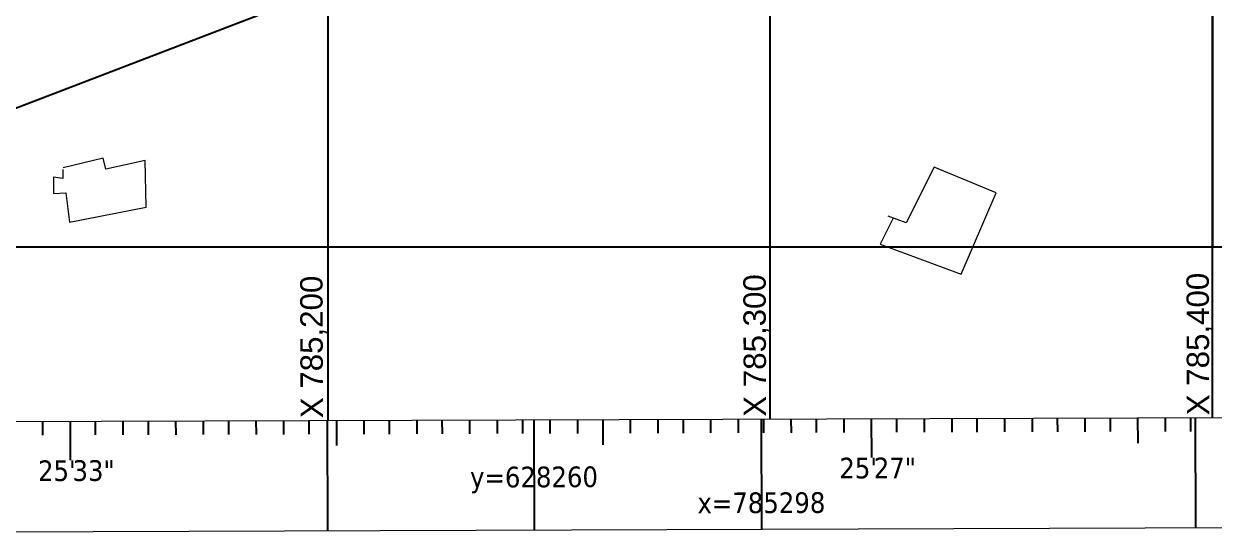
# Model space of a CAD drawing. Header units: millimetres. Extents: x 784883 to 785608, y 628235 to 628806.
# Drawn here: x 785131.2 to 785400.4, y 628234.7 to 628350.4 of the extents above; entities that cross this region are included whole.
import ezdxf

# ---------------------------------------------------------------- set-up
doc = ezdxf.new("R2010")
doc.units = ezdxf.units.MM
for name, color, linetype in [('Borders', 7, 'Continuous'), ('HEADER', 7, 'Continuous'), ('Lat_Lon_Grid', 7, 'Continuous'), ('Projection_Grid', 7, 'Continuous'), ('Topo_Ricanau_2023_dg2', 7, 'Continuous')]:
    doc.layers.add(name, color=color, linetype=linetype)

msp = doc.modelspace()

# ---------------------------------------------------------------- linework, layer by layer
at = {"color": 240, "true_color": 0xed1f24}
msp.add_lwpolyline([(784920.92, 628393.09), (785176.53, 628491.18), (785223.93, 628367.67), (784968.32, 628269.58)], close=True, dxfattribs=at)
at = {"layer": 'Borders', "color": 18, "linetype": 'Continuous', "lineweight": 20, "true_color": 0x000000}
for p, q in [((784909.99, 628259.73), (785583.03, 628261.96)), ((784885.15, 628234.72), (785608.04, 628237.12))]:
    msp.add_line(p, q, dxfattribs=at)
at = {"layer": 'HEADER'}
msp.add_lwpolyline([(785400, 628300), (785500, 628300), (785500, 628388.87), (785400, 628388.87)], close=True, dxfattribs=at)
at = {"layer": 'Lat_Lon_Grid', "color": 18, "linetype": 'Continuous', "true_color": 0x000000}
for p, q in [((785135.38, 628260.48), (785135.39, 628257.36)), ((785141.61, 628260.5), (785141.64, 628251.67)), ((785147.32, 628260.51), (785147.33, 628257.4)), ((785153.55, 628260.54), (785153.56, 628257.42)), ((785159.27, 628260.55), (785159.28, 628257.44)), ((785165.5, 628260.58), (785165.51, 628257.46)), ((785171.73, 628260.6), (785171.74, 628257.48)), ((785177.44, 628260.61), (785177.45, 628257.5)), ((785183.67, 628260.64), (785183.68, 628257.52)), ((785189.91, 628260.66), (785189.92, 628257.54)), ((785195.62, 628260.68), (785195.63, 628257.56)), ((785199.77, 628260.69), (785199.86, 628235.76)), ((785201.85, 628260.7), (785201.87, 628254.98)), ((785208.08, 628260.72), (785208.09, 628257.6)), ((785213.8, 628260.74), (785213.81, 628257.62)), ((785220.03, 628260.76), (785220.04, 628257.64)), ((785225.74, 628260.77), (785225.75, 628257.66)), ((785231.97, 628260.8), (785231.98, 628257.68)), ((785238.2, 628260.82), (785238.21, 628257.7)), ((785243.92, 628260.84), (785243.93, 628257.72)), ((785246.51, 628260.84), (785246.6, 628235.92)), ((785250.15, 628260.86), (785250.16, 628257.74)), ((785256.38, 628260.88), (785256.39, 628257.76)), ((785262.09, 628260.9), (785262.11, 628255.18)), ((785268.32, 628260.92), (785268.33, 628257.8)), ((785274.56, 628260.94), (785274.57, 628257.82)), ((785280.27, 628260.96), (785280.28, 628257.84)), ((785286.5, 628260.98), (785286.51, 628257.86)), ((785292.73, 628261), (785292.74, 628257.88)), ((785297.93, 628261.01), (785298.01, 628236.09)), ((785298.44, 628261.02), (785298.45, 628257.9)), ((785304.68, 628261.04), (785304.69, 628257.92)), ((785310.39, 628261.06), (785310.4, 628257.94)), ((785316.62, 628261.08), (785316.63, 628257.96)), ((785322.85, 628261.1), (785322.88, 628252.27)), ((785328.57, 628261.12), (785328.58, 628258)), ((785334.8, 628261.14), (785334.81, 628258.02)), ((785341.03, 628261.16), (785341.04, 628258.04)), ((785346.74, 628261.18), (785346.75, 628258.06)), ((785352.97, 628261.2), (785352.98, 628258.08)), ((785359.21, 628261.22), (785359.22, 628258.1)), ((785364.92, 628261.24), (785364.93, 628258.12)), ((785371.15, 628261.26), (785371.16, 628258.14)), ((785376.86, 628261.28), (785376.87, 628258.16)), ((785383.09, 628261.3), (785383.11, 628255.58)), ((785389.33, 628261.32), (785389.34, 628258.2)), ((785395.04, 628261.34), (785395.05, 628258.22)), ((785396.08, 628261.34), (785396.16, 628236.41))]:
    msp.add_line(p, q, dxfattribs=at)
at = {"layer": 'Projection_Grid', "color": 18, "linetype": 'Continuous', "true_color": 0x000000}
for p, q in [((785200, 628260.77), (785200, 628779.93)), ((785300, 628261.1), (785300, 628780.27)), ((785400, 628261.43), (785400, 628780.6)), ((784909.96, 628300), (785582.81, 628300))]:
    msp.add_line(p, q, dxfattribs=at)
at = {"layer": 'Topo_Ricanau_2023_dg2', "color": 18, "linetype": 'Continuous', "lineweight": 20, "true_color": 0x000000}
for points in [[(785140, 628317.48, 0), (785140, 628315.47, 0), (785137.89, 628315.76, 0), (785137.89, 628312.01, 0), (785140.67, 628312.2, 0), (785141.53, 628305.58, 0), (785158.81, 628308.94, 0), (785158.62, 628319.5, 0), (785149.69, 628317.58, 0), (785149.12, 628320.07, 0), (785140.09, 628317.87, 0)], [(785327.81, 628306.5, 0), (785324.86, 628300.61, 0), (785343.2, 628293.82, 0), (785351.12, 628312.16, 0), (785337.09, 628318.04, 0), (785330.75, 628305.37, 0), (785326.68, 628306.95, 0)]]:
    msp.add_polyline3d(points, dxfattribs=at)

# ---------------------------------------------------------------- texts
at = {"layer": 'Lat_Lon_Grid', "color": 18, "true_color": 0x000000, "char_height": 4.6739, "rotation": 0.19}
for s, insert, width, attachment_point in [("{\\fTahoma|b0|i0|c1|p0;25'}", (785315.61, 628252.24), 243.0437, 1), ('{\\fTahoma|b0|i0|c1|p0;27"}', (785323.4, 628252.27), 243.0437, 1), ("{\\fTahoma|b0|i0|c1|p0;25'}", (785134.37, 628251.64), 243.0437, 1), ('{\\fTahoma|b0|i0|c1|p0;33"}', (785142.16, 628251.67), 243.0437, 1), ('{\\fTahoma|b0|i0|c1|p0;y=628260}', (785246.57, 628244.23), 289.7829, 8), ('{\\fTahoma|b0|i0|c1|p0;x=785298}', (785297.98, 628244.4), 289.7829, 2)]:
    msp.add_mtext(s, dxfattribs=dict(at, insert=insert, width=width, attachment_point=attachment_point))
at = {"layer": 'Projection_Grid', "color": 18, "true_color": 0x000000, "char_height": 5.0634, "width": 475.9606, "attachment_point": 7, "rotation": 90.19}
for s, insert in [('{\\fMicrosoft Sans Serif|b0|i0|c1|p0;X\\~785,200}', (785199.77, 628261.21)), ('{\\fMicrosoft Sans Serif|b0|i0|c1|p0;X\\~785,300}', (785300, 628261.54)), ('{\\fMicrosoft Sans Serif|b0|i0|c1|p0;X\\~785,400}', (785400.23, 628261.87))]:
    msp.add_mtext(s, dxfattribs=dict(at, insert=insert))

doc.saveas('drawing.dxf')
